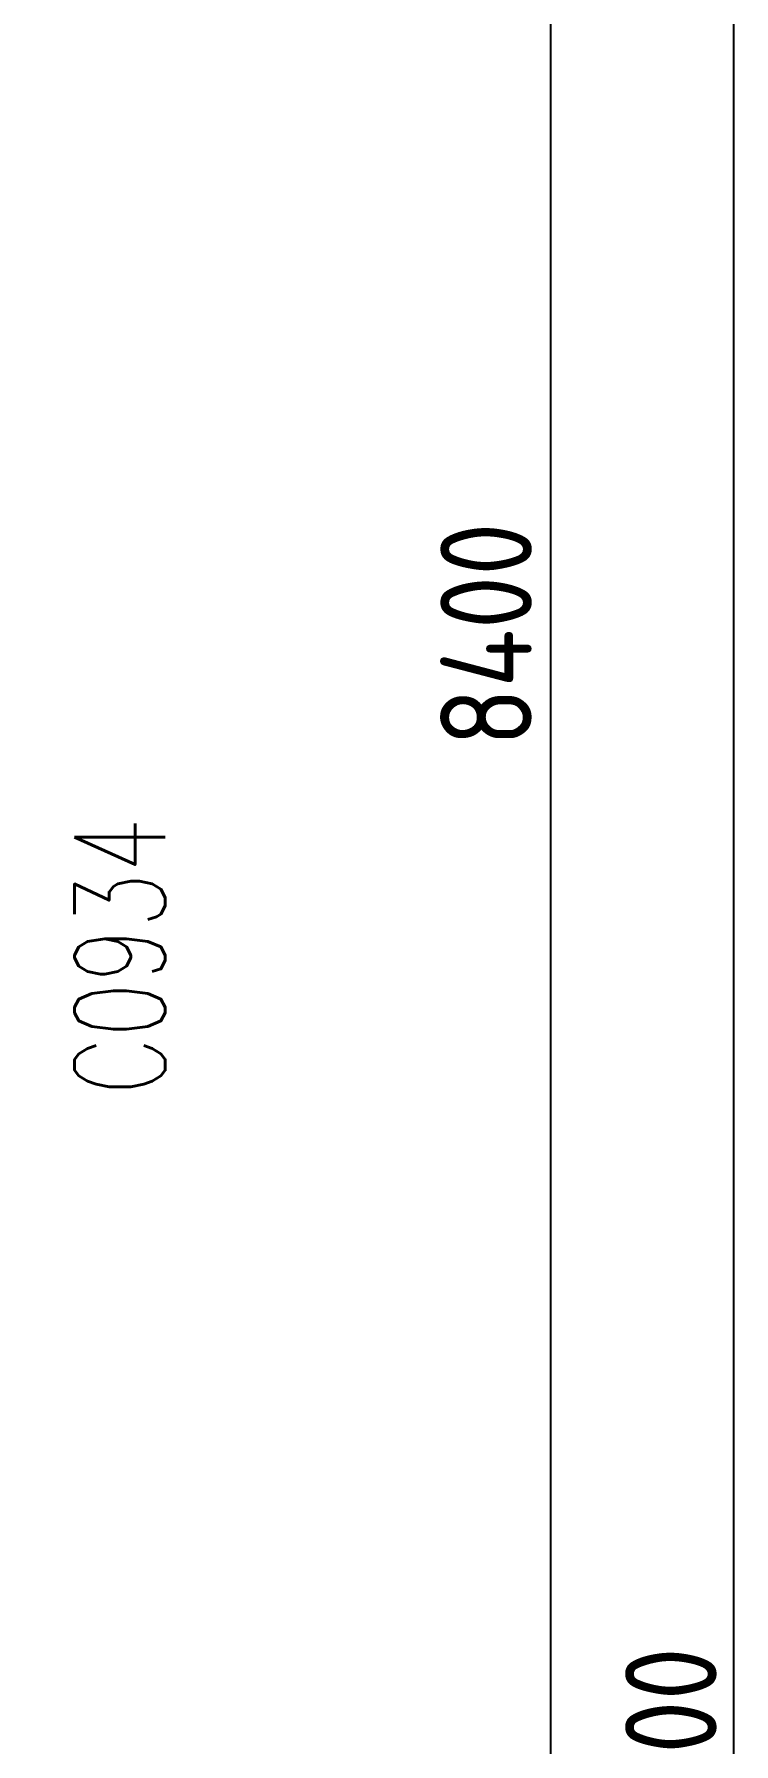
# Model space of a CAD drawing. Header units: millimetres. Extents: x 33621 to 401573, y -91663 to 133135.
# Drawn here: x 262051 to 264345, y -50852 to -45240 of the extents above; entities that cross this region are included whole.
import ezdxf

# ---------------------------------------------------------------- set-up
doc = ezdxf.new("R2010")
doc.units = ezdxf.units.MM
doc.header["$LTSCALE"] = 10
doc.layers.get('0').update_dxf_attribs({"color": 253})
doc.layers.get('Defpoints').update_dxf_attribs({"color": 250})
for name, color, linetype in [('Dim【尺寸标注】', 253, 'Continuous'), ('PUB_DIM', 253, 'Continuous'), ('WINDOW_TEXT', 253, 'Continuous')]:
    doc.layers.add(name, color=color, linetype=linetype)
doc.layers.add('WINDOW', color=253, linetype='Continuous', lineweight=0)
doc.styles.add('_TCH_WINDOW', font='SIMPLEX', dxfattribs={"bigfont": 'GBCBIG'})
doc.styles.add('CCD_DIM', font='ARCHS.SHX')
doc.dimstyles.new('ZL_1：100', dxfattribs={"dimtxt": 3, "dimasz": 1, "dimexe": 2, "dimexo": 2, "dimgap": 0.6, "dimtad": 1, "dimdec": 0, "dimrnd": 5, "dimdsep": 46, "dimtxsty": 'CCD_DIM', "dimblk": 'WS-cj', "dimblk1": 'WS-cj', "dimblk2": 'WS-cj', "dimcen": 1, "dimclrd": 44, "dimclre": 44, "dimclrt": 2, "dimadec": 0, "dimazin": 2, "dimtfac": 1, "dimtdec": 0, "dimtix": 1, "dimtmove": 2, "dimatfit": 3, "dimldrblk": 'hl_arrow2', "dimfxl": 5, "dimfxlon": 1, "dimarcsym": 0})

# ---------------------------------------------------------------- blocks, each defined once
blk = doc.blocks.new('$TCHSYS$WIN2D')
for p, q in [((-0.5, 0.5), (0.5, 0.5)), ((-0.5, 0.5), (-0.5, -0.5)), ((0.5, 0.5), (0.5, -0.5)), ((0.5, 0.1667), (-0.5, 0.1667)), ((0.5, -0.1667), (-0.5, -0.1667)), ((-0.5, -0.5), (0.5, -0.5))]:
    blk.add_line(p, q)
blk = doc.blocks.new('WS-cj')
blk.add_hatch(color=2).paths.add_polyline_path([(0.588, 0.818), (-0.818, -0.588), (-0.588, -0.818), (0.818, 0.588)])
at = {"color": 2, "linetype": 'ByBlock', "lineweight": 0}
for p, q in [((-1.1, 0), (0, 0)), ((0, 0), (1.1, 0))]:
    blk.add_line(p, q, dxfattribs=at)
at = {"color": 2}
blk.add_lwpolyline([(0.588, 0.818), (-0.818, -0.588), (-0.588, -0.818), (0.818, 0.588)], close=True, dxfattribs=at)
blk = doc.blocks.new('*D258')
at = {"layer": 'Defpoints', "color": 0, "transparency": 16777216}
for p in [(50626.4, -400), (51226.4, -400), (50626.4, -8800)]:
    blk.add_point(p, dxfattribs=at)
at = {"layer": 'Dim【尺寸标注】', "color": 44, "lineweight": -2, "transparency": 16777216}
for p, q in [((50726.4, -400), (51426.4, -400)), ((51226.4, -8700), (51226.4, -500)), ((50726.4, -8800), (51426.4, -8800))]:
    blk.add_line(p, q, dxfattribs=at)
at = {"layer": 'Dim【尺寸标注】', "color": 44, "lineweight": -2, "transparency": 16777216, "xscale": 100, "yscale": 100, "zscale": 100}
for p, rotation in [((51226.4, -400), 90), ((51226.4, -8800), 270)]:
    blk.add_blockref('WS-cj', p, dxfattribs=dict(at, rotation=rotation))
at = {"layer": 'Dim【尺寸标注】', "color": 2, "transparency": 16777216, "insert": (51013.9, -4600), "char_height": 300, "attachment_point": 5, "rotation": 90, "style": 'CCD_DIM'}
blk.add_mtext('8400', dxfattribs=at)
blk = doc.blocks.new('hl_arrow2')
at = {"color": 2}
blk.add_line((-0.2, 0), (-1, 0), dxfattribs=at)
blk.add_lwpolyline([(-0.2, 0), (-0.9, -0.7), (-0.7, -0.9), (0, 0), (-0.7, 0.9), (-0.9, 0.7)], close=True, dxfattribs=at)
blk = doc.blocks.new('*D259')
at = {"layer": 'Defpoints', "color": 0, "transparency": 16777216}
for p in [(50626.4, -400), (51826.4, -400), (50626.4, -16300)]:
    blk.add_point(p, dxfattribs=at)
at = {"layer": 'Dim【尺寸标注】', "color": 44, "lineweight": -2, "transparency": 16777216}
for p, q in [((51326.4, -400), (52026.4, -400)), ((51826.4, -16200), (51826.4, -500)), ((51326.4, -16300), (52026.4, -16300))]:
    blk.add_line(p, q, dxfattribs=at)
at = {"layer": 'Dim【尺寸标注】', "color": 44, "lineweight": -2, "transparency": 16777216, "xscale": 100, "yscale": 100, "zscale": 100}
for p, rotation in [((51826.4, -400), 90), ((51826.4, -16300), 270)]:
    blk.add_blockref('WS-cj', p, dxfattribs=dict(at, rotation=rotation))
at = {"layer": 'Dim【尺寸标注】', "color": 2, "transparency": 16777216, "insert": (51620.1, -8350), "char_height": 300, "attachment_point": 5, "rotation": 90, "style": 'CCD_DIM'}
blk.add_mtext('15900', dxfattribs=at)
blk = doc.blocks.new('ZL_061117299')
at = {"layer": 'Dim【尺寸标注】'}
for p1, distance, picture, middle in [((50626.4, -8800), -600, '*D258', (51013.9, -4600)), ((50626.4, -16300), -1200, '*D259', (51620.1, -8350))]:
    dim = blk.add_aligned_dim(p1=p1, p2=(50626.4, -400), distance=distance, dimstyle='ZL_1：100', dxfattribs=at)
    dim.commit()
    dim.dimension.update_dxf_attribs({"geometry": picture, "text_midpoint": middle})

msp = doc.modelspace()

# ---------------------------------------------------------------- block references
at = {"layer": 'PUB_DIM'}
msp.add_blockref('ZL_061117299', (212519, -42610.6), dxfattribs=at)
at = {"layer": 'WINDOW'}
ref = msp.add_blockref('$TCHSYS$WIN2D', (261871.7, -48260.6), dxfattribs=dict(at, xscale=900, yscale=-230, zscale=900, rotation=270))
ref.add_attrib('A', 'C0934', (262480.5, -48722), dxfattribs={"layer": 'WINDOW_TEXT', "height": 297.5, "rotation": 90, "style": '_TCH_WINDOW', "width": 0.705882})

doc.saveas('drawing.dxf')
